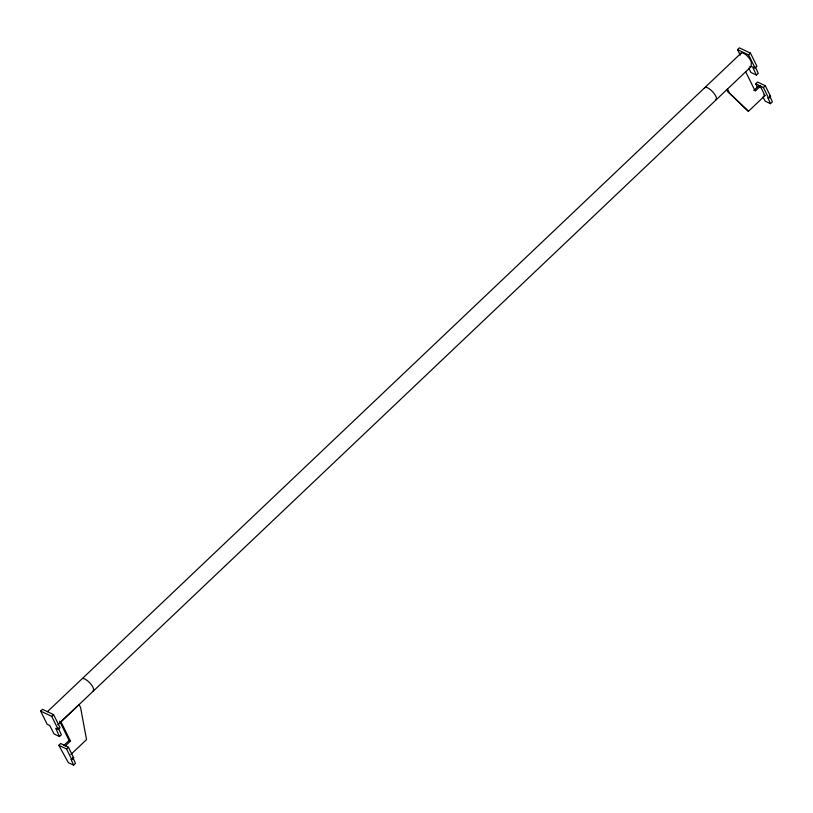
<?xml version="1.0" encoding="UTF-8"?>
<svg xmlns="http://www.w3.org/2000/svg" width="813" height="813" viewBox="0 0 813 813"><rect width="100%" height="100%" fill="white"/><g stroke="black" fill="none" stroke-linecap="round" stroke-linejoin="round"><path stroke-width="1.22" d="M750.968 66.768L57.814 724.779M59.512 736.527L54.105 733.956L49.654 725.44L47.144 724.241L40.65 711.101L42.51 709.332L53.567 714.586L60.06 727.726L58.201 729.495L55.691 728.306L59.512 736.527L61.382 734.759L58.028 727.564M740.226 55.111L737.523 49.634L739.383 47.865L750.44 53.119L756.933 66.27L755.064 68.038L752.553 66.839L756.385 75.06L758.244 73.292L755.379 67.123M47.449 711.66L741.497 52.794M40.65 711.101L51.707 716.355L53.567 714.586M737.523 49.634L748.57 54.898L750.44 53.119M73.617 765.135L68.302 762.604L58.821 745.297L60.69 743.529L68.414 747.208L73.698 757.899L71.839 759.667L70.975 759.251L73.617 765.135L75.477 763.366L72.835 757.482L73.698 757.899M757.269 87.032L755.684 83.83L757.553 82.062L765.287 85.741L770.572 96.432L768.702 98.2L767.838 97.784L770.49 103.668L772.35 101.899L769.708 96.015L770.572 96.432M70.457 741.06L69.125 740.43L64.003 745.287L65.335 745.917L70.457 741.06L60.924 721.761L79.085 704.515L80.599 707.574L86.544 739.596L70.894 754.444M753.885 90.456L759.007 85.589L760.338 86.219L764.982 95.619L748.417 111.34L727.696 91.463L726.69 89.43M760.338 86.219L755.216 91.086L745.673 71.798M58.821 745.297L66.554 748.976L68.414 747.208M755.684 83.83L763.417 87.509L765.287 85.741M756.385 75.06L750.978 72.489L748.753 68.231M763.651 94.989L764.982 95.619M770.49 103.668L765.165 101.137L762.95 97.001M727.696 91.463L748.417 111.34M748.57 54.898L755.064 68.038M763.417 87.509L768.702 98.2M759.007 85.589L760.043 87.682M727.513 89.034L729.017 92.093M59.593 721.131L69.125 740.43M51.707 716.355L58.201 729.495M66.554 748.976L71.839 759.667M704.393 88.495A8.262 2.856 46.5 0 1 712.208 91.29A8.262 2.856 46.5 0 1 715.582 99.847M740.704 53.831A7.256 2.5 46.5 0 1 746.182 55.02A7.256 2.5 46.5 0 1 751.324 62.753L751.151 66.422A2.632 0.915 46.5 0 1 749.759 66.432M82.499 678.469A8.262 2.856 46.5 0 1 90.843 684.058A8.262 2.856 46.5 0 1 92.784 691.009"/></g></svg>
